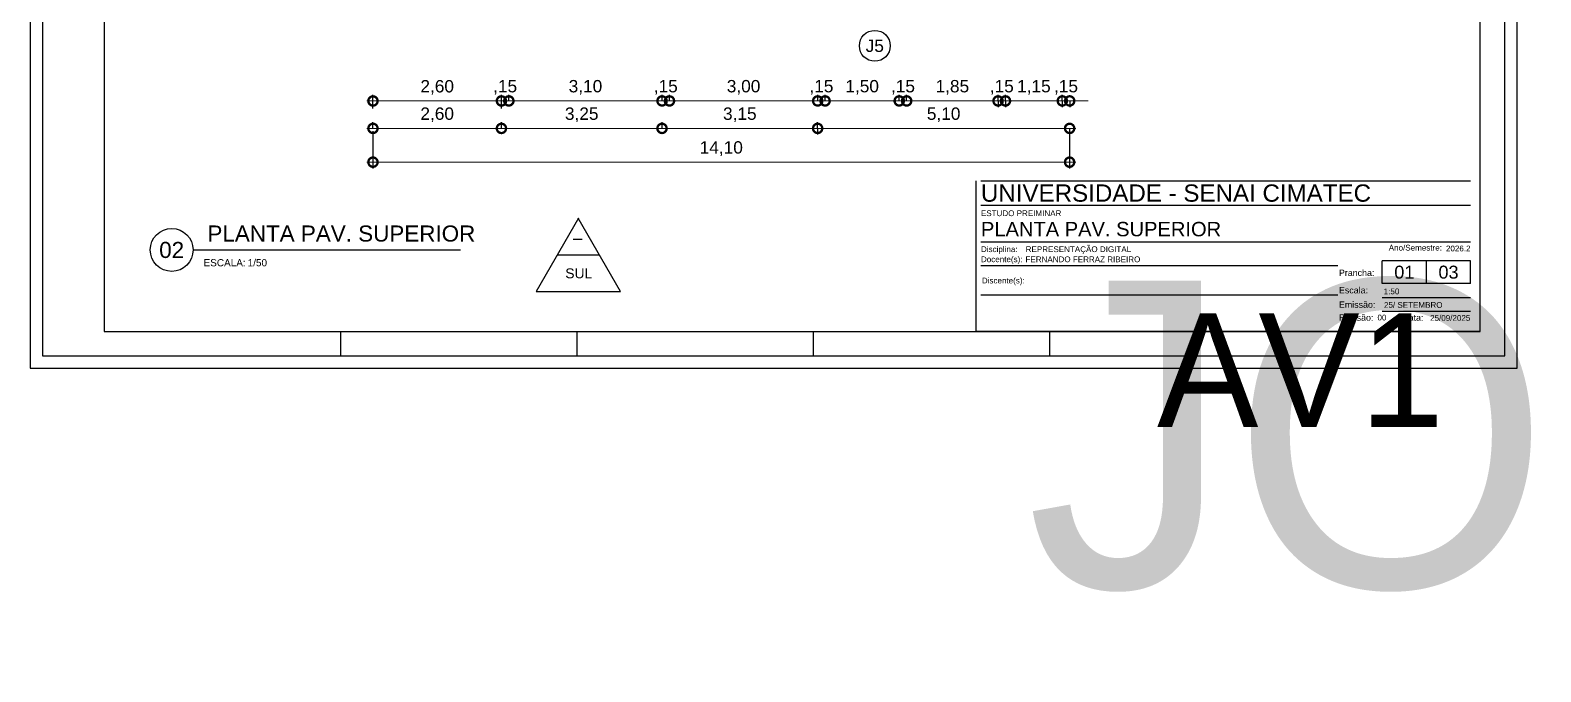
# Model space of a CAD drawing. Header units: metres. Extents: x 0 to 327, y 17 to 88.
# Drawn here: x 126.44 to 157.02, y 16.77 to 29.75 of the extents above; entities that cross this region are included whole.
import ezdxf
from ezdxf.enums import TextEntityAlignment as Align

# ---------------------------------------------------------------- set-up
doc = ezdxf.new("R2018")
doc.units = ezdxf.units.M
doc.header["$LTSCALE"] = 0.5
doc.linetypes.add('DIVIDE', pattern=[31.75, 12.7, -6.35, 0, -6.35, 0, -6.35])
doc.layers.add('0_MRG_AUX', color=7, linetype='Continuous', true_color=0xecbcd1, plot=False)
doc.layers.add('CAR_0', color=7, linetype='Continuous', true_color=0xff6b00, plot=False)
doc.layers.add('ARQ_COTA_AZUL', color=5, linetype='Continuous', lineweight=20, true_color=0x0000ff)
for name, color, linetype in [('ARQ_PROJ SUP', 1, 'DIVIDE'), ('ARQ_TXT 01', 1, 'Continuous'), ('CAR_LINHAS_CINZA', 8, 'Continuous'), ('CAR_LINHAS_DESTAQUE', 3, 'Continuous'), ('CAR_TEXTO_CINZA', 8, 'Continuous'), ('CAR_TEXTO_PRETO', 1, 'Continuous'), ('MRG_EXTERNA', 1, 'Continuous'), ('MRG_INTERNA', 2, 'Continuous'), ('PAREDE', 5, 'Continuous'), ('SIMB_02', 2, 'Continuous'), ('SIMB_TXT', 1, 'Continuous')]:
    doc.layers.add(name, color=color, linetype=linetype)
doc.styles.add('Annot_2.0mm', font='arial.ttf', dxfattribs={"height": 2})
doc.styles.add('Arial', font='arial.ttf')
doc.styles.add('cota', font='arial.ttf')
doc.styles.add('SIMB', font='arial.ttf')
doc.styles.get("Standard").update_dxf_attribs({"font": 'arial.ttf'})
doc.dimstyles.new('Info 01 - annot', dxfattribs={"dimtxt": 2, "dimasz": 3, "dimexe": 1, "dimexo": 1, "dimgap": 1, "dimtad": 1, "dimzin": 4, "dimtxsty": 'cota', "dimblk": 'DOTSMALL', "dimcen": 2, "dimdle": 1, "dimclrd": 256, "dimclre": 256, "dimclrt": 1, "dimazin": 2, "dimtfac": 0.09, "dimtix": 1, "dimtmove": 2, "dimatfit": 2, "dimfxl": 5, "dimfxlon": 1, "dimtolj": 1, "dimtzin": 4, "dimlwd": -1, "dimarcsym": 1})

# ---------------------------------------------------------------- blocks, each defined once
blk = doc.blocks.new('_DotSmall')
at = {"color": 0, "linetype": 'ByBlock', "const_width": 0.5}
blk.add_lwpolyline([(-0.0625, 0, 1), (0.0625, 0, 1)], format="xyb", close=True, dxfattribs=at)
blk = doc.blocks.new('*D83')
at = {"layer": 'ARQ_COTA_AZUL', "lineweight": -2, "transparency": 16777216}
for p, q in [((133.381, 28.167), (133.381, 28.447)), ((135.981, 28.167), (135.981, 28.447))]:
    blk.add_line(p, q, dxfattribs=at)
at = {"layer": 'ARQ_COTA_AZUL', "transparency": 16777216}
blk.add_line((133.256, 28.322), (136.106, 28.322), dxfattribs=at)
at = {"layer": 'ARQ_COTA_AZUL', "transparency": 16777216, "xscale": 0.375, "yscale": 0.375, "zscale": 0.375, "rotation": 180}
blk.add_blockref('_DotSmall', (133.381, 28.322), dxfattribs=at)
at = {"layer": 'ARQ_COTA_AZUL', "transparency": 16777216, "xscale": 0.375, "yscale": 0.375, "zscale": 0.375}
blk.add_blockref('_DotSmall', (135.981, 28.322), dxfattribs=at)
at = {"layer": 'ARQ_COTA_AZUL', "color": 1, "transparency": 16777216, "insert": (134.681, 28.597), "char_height": 0.25, "attachment_point": 5, "style": 'cota'}
blk.add_mtext('\\A1;2,60', dxfattribs=at)
blk = doc.blocks.new('*D84')
at = {"layer": 'ARQ_COTA_AZUL', "lineweight": -2, "transparency": 16777216}
for p, q in [((135.981, 28.323), (135.981, 28.448)), ((136.131, 28.323), (136.131, 28.448))]:
    blk.add_line(p, q, dxfattribs=at)
at = {"layer": 'ARQ_COTA_AZUL', "transparency": 16777216}
for p, q in [((135.981, 28.323), (135.606, 28.323)), ((135.981, 28.323), (136.131, 28.323)), ((136.131, 28.323), (136.506, 28.323))]:
    blk.add_line(p, q, dxfattribs=at)
at = {"layer": 'ARQ_COTA_AZUL', "transparency": 16777216, "xscale": 0.375, "yscale": 0.375, "zscale": 0.375}
blk.add_blockref('_DotSmall', (135.981, 28.323), dxfattribs=at)
at = {"layer": 'ARQ_COTA_AZUL', "transparency": 16777216, "xscale": 0.375, "yscale": 0.375, "zscale": 0.375, "rotation": 180}
blk.add_blockref('_DotSmall', (136.131, 28.323), dxfattribs=at)
at = {"layer": 'ARQ_COTA_AZUL', "color": 1, "transparency": 16777216, "insert": (136.056, 28.598), "char_height": 0.25, "attachment_point": 5, "style": 'cota'}
blk.add_mtext('\\A1;,15', dxfattribs=at)
blk = doc.blocks.new('*D85')
at = {"layer": 'ARQ_COTA_AZUL', "lineweight": -2, "transparency": 16777216}
for p, q in [((136.132, 28.323), (136.132, 28.448)), ((139.232, 28.323), (139.232, 28.448))]:
    blk.add_line(p, q, dxfattribs=at)
at = {"layer": 'ARQ_COTA_AZUL', "transparency": 16777216}
blk.add_line((136.007, 28.323), (139.357, 28.323), dxfattribs=at)
at = {"layer": 'ARQ_COTA_AZUL', "transparency": 16777216, "xscale": 0.375, "yscale": 0.375, "zscale": 0.375, "rotation": 180}
blk.add_blockref('_DotSmall', (136.132, 28.323), dxfattribs=at)
at = {"layer": 'ARQ_COTA_AZUL', "transparency": 16777216, "xscale": 0.375, "yscale": 0.375, "zscale": 0.375}
blk.add_blockref('_DotSmall', (139.232, 28.323), dxfattribs=at)
at = {"layer": 'ARQ_COTA_AZUL', "color": 1, "transparency": 16777216, "insert": (137.682, 28.598), "char_height": 0.25, "attachment_point": 5, "style": 'cota'}
blk.add_mtext('\\A1;3,10', dxfattribs=at)
blk = doc.blocks.new('*D86')
at = {"layer": 'ARQ_COTA_AZUL', "lineweight": -2, "transparency": 16777216}
for p, q in [((139.232, 28.323), (139.232, 28.448)), ((139.382, 28.323), (139.382, 28.448))]:
    blk.add_line(p, q, dxfattribs=at)
at = {"layer": 'ARQ_COTA_AZUL', "transparency": 16777216}
for p, q in [((139.232, 28.323), (138.857, 28.323)), ((139.232, 28.323), (139.382, 28.323)), ((139.382, 28.323), (139.757, 28.323))]:
    blk.add_line(p, q, dxfattribs=at)
at = {"layer": 'ARQ_COTA_AZUL', "transparency": 16777216, "xscale": 0.375, "yscale": 0.375, "zscale": 0.375}
blk.add_blockref('_DotSmall', (139.232, 28.323), dxfattribs=at)
at = {"layer": 'ARQ_COTA_AZUL', "transparency": 16777216, "xscale": 0.375, "yscale": 0.375, "zscale": 0.375, "rotation": 180}
blk.add_blockref('_DotSmall', (139.382, 28.323), dxfattribs=at)
at = {"layer": 'ARQ_COTA_AZUL', "color": 1, "transparency": 16777216, "insert": (139.307, 28.598), "char_height": 0.25, "attachment_point": 5, "style": 'cota'}
blk.add_mtext('\\A1;,15', dxfattribs=at)
blk = doc.blocks.new('*D87')
at = {"layer": 'ARQ_COTA_AZUL', "lineweight": -2, "transparency": 16777216}
for p, q in [((139.382, 28.323), (139.382, 28.448)), ((142.382, 28.323), (142.382, 28.448))]:
    blk.add_line(p, q, dxfattribs=at)
at = {"layer": 'ARQ_COTA_AZUL', "transparency": 16777216}
blk.add_line((139.257, 28.323), (142.507, 28.323), dxfattribs=at)
at = {"layer": 'ARQ_COTA_AZUL', "transparency": 16777216, "xscale": 0.375, "yscale": 0.375, "zscale": 0.375, "rotation": 180}
blk.add_blockref('_DotSmall', (139.382, 28.323), dxfattribs=at)
at = {"layer": 'ARQ_COTA_AZUL', "transparency": 16777216, "xscale": 0.375, "yscale": 0.375, "zscale": 0.375}
blk.add_blockref('_DotSmall', (142.382, 28.323), dxfattribs=at)
at = {"layer": 'ARQ_COTA_AZUL', "color": 1, "transparency": 16777216, "insert": (140.882, 28.598), "char_height": 0.25, "attachment_point": 5, "style": 'cota'}
blk.add_mtext('\\A1;3,00', dxfattribs=at)
blk = doc.blocks.new('*D88')
at = {"layer": 'ARQ_COTA_AZUL', "lineweight": -2, "transparency": 16777216}
for p, q in [((142.382, 28.323), (142.382, 28.448)), ((142.532, 28.323), (142.532, 28.448))]:
    blk.add_line(p, q, dxfattribs=at)
at = {"layer": 'ARQ_COTA_AZUL', "transparency": 16777216}
for p, q in [((142.382, 28.323), (142.007, 28.323)), ((142.382, 28.323), (142.532, 28.323)), ((142.532, 28.323), (142.907, 28.323))]:
    blk.add_line(p, q, dxfattribs=at)
at = {"layer": 'ARQ_COTA_AZUL', "transparency": 16777216, "xscale": 0.375, "yscale": 0.375, "zscale": 0.375}
blk.add_blockref('_DotSmall', (142.382, 28.323), dxfattribs=at)
at = {"layer": 'ARQ_COTA_AZUL', "transparency": 16777216, "xscale": 0.375, "yscale": 0.375, "zscale": 0.375, "rotation": 180}
blk.add_blockref('_DotSmall', (142.532, 28.323), dxfattribs=at)
at = {"layer": 'ARQ_COTA_AZUL', "color": 1, "transparency": 16777216, "insert": (142.457, 28.598), "char_height": 0.25, "attachment_point": 5, "style": 'cota'}
blk.add_mtext('\\A1;,15', dxfattribs=at)
blk = doc.blocks.new('*D89')
at = {"layer": 'ARQ_COTA_AZUL', "lineweight": -2, "transparency": 16777216}
for p, q in [((142.532, 28.323), (142.532, 28.448)), ((144.032, 28.323), (144.032, 28.448))]:
    blk.add_line(p, q, dxfattribs=at)
at = {"layer": 'ARQ_COTA_AZUL', "transparency": 16777216}
blk.add_line((142.407, 28.323), (144.157, 28.323), dxfattribs=at)
at = {"layer": 'ARQ_COTA_AZUL', "transparency": 16777216, "xscale": 0.375, "yscale": 0.375, "zscale": 0.375, "rotation": 180}
blk.add_blockref('_DotSmall', (142.532, 28.323), dxfattribs=at)
at = {"layer": 'ARQ_COTA_AZUL', "transparency": 16777216, "xscale": 0.375, "yscale": 0.375, "zscale": 0.375}
blk.add_blockref('_DotSmall', (144.032, 28.323), dxfattribs=at)
at = {"layer": 'ARQ_COTA_AZUL', "color": 1, "transparency": 16777216, "insert": (143.282, 28.598), "char_height": 0.25, "attachment_point": 5, "style": 'cota'}
blk.add_mtext('\\A1;1,50', dxfattribs=at)
blk = doc.blocks.new('*D90')
at = {"layer": 'ARQ_COTA_AZUL', "lineweight": -2, "transparency": 16777216}
for p, q in [((144.033, 28.323), (144.033, 28.448)), ((144.183, 28.323), (144.183, 28.448))]:
    blk.add_line(p, q, dxfattribs=at)
at = {"layer": 'ARQ_COTA_AZUL', "transparency": 16777216}
for p, q in [((144.033, 28.323), (143.658, 28.323)), ((144.033, 28.323), (144.183, 28.323)), ((144.183, 28.323), (144.558, 28.323))]:
    blk.add_line(p, q, dxfattribs=at)
at = {"layer": 'ARQ_COTA_AZUL', "transparency": 16777216, "xscale": 0.375, "yscale": 0.375, "zscale": 0.375}
blk.add_blockref('_DotSmall', (144.033, 28.323), dxfattribs=at)
at = {"layer": 'ARQ_COTA_AZUL', "transparency": 16777216, "xscale": 0.375, "yscale": 0.375, "zscale": 0.375, "rotation": 180}
blk.add_blockref('_DotSmall', (144.183, 28.323), dxfattribs=at)
at = {"layer": 'ARQ_COTA_AZUL', "color": 1, "transparency": 16777216, "insert": (144.108, 28.598), "char_height": 0.25, "attachment_point": 5, "style": 'cota'}
blk.add_mtext('\\A1;,15', dxfattribs=at)
blk = doc.blocks.new('*D91')
at = {"layer": 'ARQ_COTA_AZUL', "lineweight": -2, "transparency": 16777216}
for p, q in [((144.183, 28.323), (144.183, 28.448)), ((146.033, 28.323), (146.033, 28.448))]:
    blk.add_line(p, q, dxfattribs=at)
at = {"layer": 'ARQ_COTA_AZUL', "transparency": 16777216}
blk.add_line((144.058, 28.323), (146.158, 28.323), dxfattribs=at)
at = {"layer": 'ARQ_COTA_AZUL', "transparency": 16777216, "xscale": 0.375, "yscale": 0.375, "zscale": 0.375, "rotation": 180}
blk.add_blockref('_DotSmall', (144.183, 28.323), dxfattribs=at)
at = {"layer": 'ARQ_COTA_AZUL', "transparency": 16777216, "xscale": 0.375, "yscale": 0.375, "zscale": 0.375}
blk.add_blockref('_DotSmall', (146.033, 28.323), dxfattribs=at)
at = {"layer": 'ARQ_COTA_AZUL', "color": 1, "transparency": 16777216, "insert": (145.108, 28.598), "char_height": 0.25, "attachment_point": 5, "style": 'cota'}
blk.add_mtext('\\A1;1,85', dxfattribs=at)
blk = doc.blocks.new('*D92')
at = {"layer": 'ARQ_COTA_AZUL', "transparency": 16777216}
for p, q in [((146.033, 28.323), (145.658, 28.323)), ((146.033, 28.323), (146.183, 28.323)), ((146.183, 28.323), (146.558, 28.323))]:
    blk.add_line(p, q, dxfattribs=at)
at = {"layer": 'ARQ_COTA_AZUL', "lineweight": -2, "transparency": 16777216}
for p, q in [((146.033, 28.323), (146.033, 28.198)), ((146.183, 28.323), (146.183, 28.198))]:
    blk.add_line(p, q, dxfattribs=at)
at = {"layer": 'ARQ_COTA_AZUL', "transparency": 16777216, "xscale": 0.375, "yscale": 0.375, "zscale": 0.375}
blk.add_blockref('_DotSmall', (146.033, 28.323), dxfattribs=at)
at = {"layer": 'ARQ_COTA_AZUL', "transparency": 16777216, "xscale": 0.375, "yscale": 0.375, "zscale": 0.375, "rotation": 180}
blk.add_blockref('_DotSmall', (146.183, 28.323), dxfattribs=at)
at = {"layer": 'ARQ_COTA_AZUL', "color": 1, "transparency": 16777216, "insert": (146.108, 28.598), "char_height": 0.25, "attachment_point": 5, "style": 'cota'}
blk.add_mtext('\\A1;,15', dxfattribs=at)
blk = doc.blocks.new('*D93')
at = {"layer": 'ARQ_COTA_AZUL', "lineweight": -2, "transparency": 16777216}
for p, q in [((146.183, 28.323), (146.183, 28.448)), ((147.333, 28.323), (147.333, 28.448))]:
    blk.add_line(p, q, dxfattribs=at)
at = {"layer": 'ARQ_COTA_AZUL', "transparency": 16777216}
blk.add_line((146.058, 28.323), (147.458, 28.323), dxfattribs=at)
at = {"layer": 'ARQ_COTA_AZUL', "transparency": 16777216, "xscale": 0.375, "yscale": 0.375, "zscale": 0.375}
for p, rotation in [((146.183, 28.323), 180.001843628259), ((147.333, 28.323), 0.001843628259009292)]:
    blk.add_blockref('_DotSmall', p, dxfattribs=dict(at, rotation=rotation))
at = {"layer": 'ARQ_COTA_AZUL', "color": 1, "transparency": 16777216, "insert": (146.758, 28.598), "char_height": 0.25, "attachment_point": 5, "rotation": 0.0018, "style": 'cota'}
blk.add_mtext('\\A1;1,15', dxfattribs=at)
blk = doc.blocks.new('*D94')
at = {"layer": 'ARQ_COTA_AZUL', "transparency": 16777216}
for p, q in [((147.333, 28.323), (146.958, 28.323)), ((147.333, 28.323), (147.483, 28.323)), ((147.483, 28.323), (147.858, 28.323))]:
    blk.add_line(p, q, dxfattribs=at)
at = {"layer": 'ARQ_COTA_AZUL', "lineweight": -2, "transparency": 16777216}
for p, q in [((147.333, 28.323), (147.333, 28.198)), ((147.483, 28.323), (147.483, 28.198))]:
    blk.add_line(p, q, dxfattribs=at)
at = {"layer": 'ARQ_COTA_AZUL', "transparency": 16777216, "xscale": 0.375, "yscale": 0.375, "zscale": 0.375}
blk.add_blockref('_DotSmall', (147.333, 28.323), dxfattribs=at)
at = {"layer": 'ARQ_COTA_AZUL', "transparency": 16777216, "xscale": 0.375, "yscale": 0.375, "zscale": 0.375, "rotation": 180}
blk.add_blockref('_DotSmall', (147.483, 28.323), dxfattribs=at)
at = {"layer": 'ARQ_COTA_AZUL', "color": 1, "transparency": 16777216, "insert": (147.408, 28.598), "char_height": 0.25, "attachment_point": 5, "style": 'cota'}
blk.add_mtext('\\A1;,15', dxfattribs=at)
blk = doc.blocks.new('*D95')
at = {"layer": 'ARQ_COTA_AZUL', "lineweight": -2, "transparency": 16777216}
for p, q in [((133.381, 27.767), (133.381, 27.892)), ((135.981, 27.767), (135.981, 27.892))]:
    blk.add_line(p, q, dxfattribs=at)
at = {"layer": 'ARQ_COTA_AZUL', "transparency": 16777216}
blk.add_line((133.256, 27.767), (136.106, 27.767), dxfattribs=at)
at = {"layer": 'ARQ_COTA_AZUL', "transparency": 16777216, "xscale": 0.375, "yscale": 0.375, "zscale": 0.375, "rotation": 180}
blk.add_blockref('_DotSmall', (133.381, 27.767), dxfattribs=at)
at = {"layer": 'ARQ_COTA_AZUL', "transparency": 16777216, "xscale": 0.375, "yscale": 0.375, "zscale": 0.375}
blk.add_blockref('_DotSmall', (135.981, 27.767), dxfattribs=at)
at = {"layer": 'ARQ_COTA_AZUL', "color": 1, "transparency": 16777216, "insert": (134.681, 28.042), "char_height": 0.25, "attachment_point": 5, "style": 'cota'}
blk.add_mtext('\\A1;2,60', dxfattribs=at)
blk = doc.blocks.new('*D96')
at = {"layer": 'ARQ_COTA_AZUL', "lineweight": -2, "transparency": 16777216}
for p, q in [((135.981, 27.767), (135.981, 27.892)), ((139.231, 27.767), (139.231, 27.892))]:
    blk.add_line(p, q, dxfattribs=at)
at = {"layer": 'ARQ_COTA_AZUL', "transparency": 16777216}
blk.add_line((135.856, 27.767), (139.356, 27.767), dxfattribs=at)
at = {"layer": 'ARQ_COTA_AZUL', "transparency": 16777216, "xscale": 0.375, "yscale": 0.375, "zscale": 0.375, "rotation": 180}
blk.add_blockref('_DotSmall', (135.981, 27.767), dxfattribs=at)
at = {"layer": 'ARQ_COTA_AZUL', "transparency": 16777216, "xscale": 0.375, "yscale": 0.375, "zscale": 0.375}
blk.add_blockref('_DotSmall', (139.231, 27.767), dxfattribs=at)
at = {"layer": 'ARQ_COTA_AZUL', "color": 1, "transparency": 16777216, "insert": (137.606, 28.042), "char_height": 0.25, "attachment_point": 5, "style": 'cota'}
blk.add_mtext('\\A1;3,25', dxfattribs=at)
blk = doc.blocks.new('*D97')
at = {"layer": 'ARQ_COTA_AZUL', "lineweight": -2, "transparency": 16777216}
for p, q in [((139.231, 27.767), (139.231, 27.892)), ((142.381, 27.767), (142.381, 27.892))]:
    blk.add_line(p, q, dxfattribs=at)
at = {"layer": 'ARQ_COTA_AZUL', "transparency": 16777216}
blk.add_line((139.106, 27.767), (142.506, 27.767), dxfattribs=at)
at = {"layer": 'ARQ_COTA_AZUL', "transparency": 16777216, "xscale": 0.375, "yscale": 0.375, "zscale": 0.375, "rotation": 180}
blk.add_blockref('_DotSmall', (139.231, 27.767), dxfattribs=at)
at = {"layer": 'ARQ_COTA_AZUL', "transparency": 16777216, "xscale": 0.375, "yscale": 0.375, "zscale": 0.375}
blk.add_blockref('_DotSmall', (142.381, 27.767), dxfattribs=at)
at = {"layer": 'ARQ_COTA_AZUL', "color": 1, "transparency": 16777216, "insert": (140.806, 28.042), "char_height": 0.25, "attachment_point": 5, "style": 'cota'}
blk.add_mtext('\\A1;3,15', dxfattribs=at)
blk = doc.blocks.new('*D98')
at = {"layer": 'ARQ_COTA_AZUL', "transparency": 16777216}
blk.add_line((142.256, 27.767), (147.606, 27.767), dxfattribs=at)
at = {"layer": 'ARQ_COTA_AZUL', "lineweight": -2, "transparency": 16777216}
for p, q in [((142.381, 27.767), (142.381, 27.642)), ((147.481, 27.767), (147.481, 27.642))]:
    blk.add_line(p, q, dxfattribs=at)
at = {"layer": 'ARQ_COTA_AZUL', "transparency": 16777216, "xscale": 0.375, "yscale": 0.375, "zscale": 0.375}
for p, rotation in [((142.381, 27.767), 179.9992821260457), ((147.481, 27.767), 359.9992821260457)]:
    blk.add_blockref('_DotSmall', p, dxfattribs=dict(at, rotation=rotation))
at = {"layer": 'ARQ_COTA_AZUL', "color": 1, "transparency": 16777216, "insert": (144.931, 28.042), "char_height": 0.25, "attachment_point": 5, "rotation": 359.9993, "style": 'cota'}
blk.add_mtext('\\A1;5,10', dxfattribs=at)
blk = doc.blocks.new('*D103')
at = {"layer": 'ARQ_COTA_AZUL', "lineweight": -2, "transparency": 16777216}
for p, q in [((133.381, 27.709), (133.381, 26.959)), ((147.481, 27.709), (147.481, 26.959))]:
    blk.add_line(p, q, dxfattribs=at)
at = {"layer": 'ARQ_COTA_AZUL', "transparency": 16777216}
blk.add_line((133.256, 27.084), (147.606, 27.084), dxfattribs=at)
at = {"layer": 'ARQ_COTA_AZUL', "transparency": 16777216, "xscale": 0.375, "yscale": 0.375, "zscale": 0.375, "rotation": 180}
blk.add_blockref('_DotSmall', (133.381, 27.084), dxfattribs=at)
at = {"layer": 'ARQ_COTA_AZUL', "transparency": 16777216, "xscale": 0.375, "yscale": 0.375, "zscale": 0.375}
blk.add_blockref('_DotSmall', (147.481, 27.084), dxfattribs=at)
at = {"layer": 'ARQ_COTA_AZUL', "color": 1, "transparency": 16777216, "insert": (140.431, 27.359), "char_height": 0.25, "attachment_point": 5, "style": 'cota'}
blk.add_mtext('\\A1;14,10', dxfattribs=at)
blk = doc.blocks.new('COD_ESQ')
at = {"layer": 'SIMB_02'}
blk.add_circle((0, 0), 2.5, dxfattribs=at)
at = {"layer": 'SIMB_TXT', "style": 'SIMB'}
blk.add_attdef('CDESQ', text='', height=2, dxfattribs=at).set_placement((0, 0), align=Align.MIDDLE_CENTER)
blk = doc.blocks.new('TITULO')
at = {"layer": 'SIMB_02'}
blk.add_line((6, 0), (81, 0), dxfattribs=at)
blk.add_circle((0, 0), 6, dxfattribs=at)
at = {"layer": 'SIMB_TXT', "style": 'SIMB'}
blk.add_text('ESCALA:', height=2, dxfattribs=at).set_placement((8.94, -4.58))
blk.add_attdef('TITULO_DO_DESENHO', text='', height=4.5, dxfattribs=at).set_placement((10.02, 1), align=Align.BOTTOM_LEFT)
blk.add_attdef('NUM', text='', height=4.5, dxfattribs=at).set_placement((0, 0), align=Align.MIDDLE_CENTER)
blk.add_attdef('ESCALA', (21.3, -4.58), '', height=2, dxfattribs=at)
blk = doc.blocks.new('FORMATO_A2mmD')
at = {"layer": '0_MRG_AUX'}
blk.add_lwpolyline([(5, -5), (5, 425), (-599, 425), (-599, -5)], close=True, dxfattribs=at)
at = {"layer": 'MRG_EXTERNA'}
blk.add_lwpolyline([(0, 0), (0, 420), (-594, 420), (-594, 0)], close=True, dxfattribs=at)
at = {"layer": 'MRG_INTERNA'}
for p, q in [((-473, 410), (-473, 420)), ((-377, 410), (-377, 420)), ((-377, 410), (-377, 420)), ((-281, 410), (-281, 420)), ((-185, 410), (-185, 420)), ((-185, 410), (-185, 420)), ((-569, 297), (-594, 297)), ((-10, 297), (0, 297)), ((-473, 10), (-473, 0)), ((-377, 10), (-377, 0)), ((-377, 10), (-377, 0)), ((-281, 10), (-281, 0)), ((-185, 10), (-185, 0)), ((-185, 10), (-185, 0))]:
    blk.add_line(p, q, dxfattribs=at)
blk.add_lwpolyline([(-569, 410), (-569, 10), (-10, 10), (-10, 410)], close=True, dxfattribs=at)
blk = doc.blocks.new('carimbo')
at = {"layer": 'CAR_0'}
for p, q in [((-0.175, 0), (-0.175, 0.05225)), ((0, 0), (0, 0.05225)), ((-0.175, 0), (0, 0))]:
    blk.add_line(p, q, dxfattribs=at)
at = {"layer": 'CAR_LINHAS_CINZA'}
for p, q in [((-0.17336, 0.05225), (-0.00329, 0.05225)), ((-0.17336, 0.04375), (-0.00329, 0.04375)), ((-0.00329, 0.031), (-0.17336, 0.031)), ((-0.04936, 0.02275), (-0.17336, 0.02275)), ((-0.04936, 0.0125), (-0.17336, 0.0125))]:
    blk.add_line(p, q, dxfattribs=at)
at = {"layer": 'CAR_LINHAS_DESTAQUE'}
for p, q in [((-0.00329, 0.02443), (-0.03396, 0.02443)), ((-0.03396, 0.01665), (-0.03396, 0.02443)), ((-0.01862, 0.01665), (-0.01862, 0.02443)), ((-0.00329, 0.01665), (-0.00329, 0.02443)), ((-0.00329, 0.01665), (-0.03396, 0.01665))]:
    blk.add_line(p, q, dxfattribs=at)
at = {"layer": 'CAR_TEXTO_CINZA'}
for p, q in [((-0.00329, 0.01165), (-0.03396, 0.01165)), ((-0.00329, 0.00685), (-0.03396, 0.00685))]:
    blk.add_line(p, q, dxfattribs=at)
at = {"layer": 'CAR_TEXTO_CINZA', "style": 'Arial'}
for s, height, p in [('Disciplina:', 0.002, (-0.17336, 0.0275)), ('Ano/Semestre:', 0.002, (-0.03171, 0.02803)), ('Docente(s):', 0.002, (-0.17336, 0.024)), ('Prancha: ', 0.0022, (-0.049, 0.01921)), ('Escala:', 0.0022, (-0.049, 0.01315)), ('Emissão:', 0.0022, (-0.049, 0.00815)), ('Revisão: ', 0.0022, (-0.049, 0.00365)), ('Data:', 0.0022, (-0.02701, 0.00365))]:
    blk.add_text(s, height=height, dxfattribs=at).set_placement(p)
blk.add_text('Discente(s):', height=0.002, dxfattribs=at).set_placement((-0.17305, 0.01762), align=Align.MIDDLE_LEFT)
at = {"layer": 'CAR_TEXTO_CINZA', "style": 'Arial', "flags": 8}
blk.add_attdef('FASE', (-0.17336, 0.04), '', height=0.002, dxfattribs=at)
blk.add_attdef('A/S', text='', height=0.002, dxfattribs=at).set_placement((-0.00329, 0.02776), align=Align.RIGHT)
at = {"layer": 'CAR_TEXTO_PRETO', "lineweight": 30, "flags": 104}
blk.add_attdef('TITULO_01', text='', height=0.003, dxfattribs=at).set_placement((-0.11218, 0.00625), align=Align.MIDDLE_CENTER)
at = {"layer": 'CAR_TEXTO_PRETO', "linetype": 'Continuous', "style": 'Arial', "flags": 8}
for tag, p, height in [('IES-CURSO', (-0.17336, 0.045), 0.006), ('NOME', (-0.17336, 0.033), 0.005)]:
    blk.add_attdef(tag, p, '', height=height, dxfattribs=at)
at = {"layer": 'CAR_TEXTO_PRETO', "style": 'Arial', "flags": 8}
for tag, p in [('DISCIPLINA', (-0.15782, 0.0275)), ('DOCENTE', (-0.15788, 0.024)), ('DATAEMISSÃO', (-0.03335, 0.00815)), ('REVN', (-0.03563, 0.00379))]:
    blk.add_attdef(tag, p, '', height=0.002, dxfattribs=at)
for tag, p in [('NUM', (-0.02629, 0.02054)), ('TOT', (-0.01095, 0.02054))]:
    blk.add_attdef(tag, text='', height=0.0045, dxfattribs=at).set_placement(p, align=Align.MIDDLE_CENTER)
at = {"layer": 'CAR_TEXTO_PRETO', "lineweight": 30, "flags": 104}
blk.add_attdef('DISCENTE', text='', height=0.002, dxfattribs=at).set_placement((-0.15757, 0.01762), align=Align.MIDDLE_LEFT)
at = {"layer": 'CAR_TEXTO_PRETO', "style": 'Arial'}
blk.add_attdef('ESCALA', (-0.03346, 0.01285), '', height=0.002, dxfattribs=at)
at = {"layer": 'CAR_TEXTO_PRETO', "style": 'Arial', "flags": 8}
blk.add_attdef('REVDATA', text='', height=0.002, dxfattribs=at).set_placement((-0.00337, 0.00365), align=Align.RIGHT)

msp = doc.modelspace()

# ---------------------------------------------------------------- linework, layer by layer
for p, q in [((137.54, 25.949), (136.683, 24.465)), ((138.393, 24.464), (137.536, 25.948)), ((137.436, 25.524), (137.612, 25.524)), ((137.111, 25.207), (137.964, 25.206)), ((136.683, 24.465), (138.393, 24.464))]:
    msp.add_line(p, q)

# ---------------------------------------------------------------- block references
at = {"xscale": 0.04983061634150805, "yscale": 0.04983061634150805, "zscale": 0.04983061634150805}
msp.add_blockref('FORMATO_A2mmD', (156.292, 23.163), dxfattribs=at)
ref = msp.add_blockref('carimbo', (155.788, 23.662), dxfattribs=dict(xscale=58.26757068096401, yscale=58.26757068096401, zscale=58.26757068096401))
ref.add_attrib('FASE', 'ESTUDO PREIMINAR', (145.686, 25.992), dxfattribs={"layer": 'CAR_TEXTO_CINZA', "height": 0.11654, "style": 'Arial'})
ref.add_attrib('NOME', 'PLANTA PAV. SUPERIOR', (145.686, 25.584), dxfattribs={"layer": 'CAR_TEXTO_CINZA', "color": 7, "linetype": 'Continuous', "height": 0.29134, "style": 'Arial'})
ref.add_attrib('DISCIPLINA', 'REPRESENTAÇÃO DIGITAL', (146.592, 25.264), dxfattribs={"layer": 'CAR_TEXTO_CINZA', "height": 0.11654, "style": 'Arial'})
ref.add_attrib('DOCENTE', 'FERNANDO FERRAZ RIBEIRO', (146.588, 25.06), dxfattribs={"layer": 'CAR_TEXTO_CINZA', "height": 0.11654, "style": 'Arial'})
lines = msp.add_mtext('AV1', dxfattribs={"layer": 'CAR_TEXTO_CINZA', "color": 7, "insert": (149.251, 24.026), "char_height": 2.299, "attachment_point": 1})
ref.add_attrib('TITULO_01', '', (149.251, 24.026), dxfattribs={"flags": 104}).embed_mtext(lines)
ref.add_attrib('ESCALA', '1:50', (153.838, 24.411), dxfattribs={"layer": 'CAR_TEXTO_CINZA', "color": 3, "height": 0.1165, "style": 'Arial'})
ref.add_attrib('DATAEMISSÃO', '25/ SETEMBRO', (153.844, 24.137), dxfattribs={"layer": 'CAR_TEXTO_CINZA', "height": 0.11654, "style": 'Arial'})
ref.add_attrib('NUM', '01', dxfattribs={"layer": 'CAR_TEXTO_CINZA', "color": 7, "height": 0.2622, "style": 'Arial'}).set_placement((154.256, 24.859), align=Align.MIDDLE_CENTER)
ref.add_attrib('TOT', '03', dxfattribs={"layer": 'CAR_TEXTO_CINZA', "color": 7, "height": 0.2622, "style": 'Arial'}).set_placement((155.15, 24.859), align=Align.MIDDLE_CENTER)
ref.add_attrib('REVN', '00', (153.712, 23.882), dxfattribs={"layer": 'CAR_TEXTO_CINZA', "height": 0.1165, "style": 'Arial'})
ref.add_attrib('REVDATA', '25/09/2025', dxfattribs={"layer": 'CAR_TEXTO_CINZA', "height": 0.1165, "style": 'Arial'}).set_placement((155.592, 23.874), align=Align.RIGHT)
ref.add_attrib('IES-CURSO', 'UNIVERSIDADE - SENAI CIMATEC', (145.686, 26.284), dxfattribs={"layer": 'CAR_TEXTO_CINZA', "color": 7, "linetype": 'Continuous', "height": 0.34961, "style": 'Arial'})
ref.add_attrib('A/S', '2026.2', dxfattribs={"layer": 'CAR_TEXTO_CINZA', "height": 0.1165, "style": 'Arial'}).set_placement((155.596, 25.279), align=Align.RIGHT)
lines = msp.add_mtext('JOÃO VICTOR ARAUJO E JOAQUIM SETUBAL', dxfattribs={"layer": 'CAR_TEXTO_CINZA', "insert": (146.606, 24.689), "char_height": 6.20928, "attachment_point": 1})
ref.add_attrib('DISCENTE', '', (146.606, 24.689), dxfattribs={"flags": 104}).embed_mtext(lines)
at = {"layer": 'ARQ_PROJ SUP', "xscale": 0.0721929186794409, "yscale": 0.0721929186794409, "zscale": 0.0721929186794409}
msp.add_blockref('TITULO', (129.307, 25.308), dxfattribs=at).add_auto_attribs({'TITULO_DO_DESENHO': 'PLANTA PAV. SUPERIOR', 'NUM': '02', 'ESCALA': '1/50'})
at = {"layer": 'PAREDE', "xscale": 0.125, "yscale": 0.125, "zscale": 0.125}
msp.add_blockref('COD_ESQ', (143.538, 29.438), dxfattribs=at).add_auto_attribs({'CDESQ': 'J5'})

# ---------------------------------------------------------------- texts
at = {"layer": 'ARQ_TXT 01', "style": 'Annot_2.0mm'}
msp.add_text('SUL', height=0.2011, dxfattribs=at).set_placement((137.273, 24.734))

# ---------------------------------------------------------------- dimensions: what is measured, and where the dimension line sits
at = {"layer": 'ARQ_COTA_AZUL'}
dim = msp.add_linear_dim(base=(147.481, 27.084), p1=(133.381, 35.356), p2=(147.481, 35.356), dimstyle='Info 01 - annot', dxfattribs=at)
dim.commit()
dim.dimension.update_dxf_attribs({"geometry": '*D103', "text_midpoint": (140.431, 27.359)})
at = {"layer": 'ARQ_COTA_AZUL', "color": 7, "true_color": 0xffffff}
for base, p1, p2, picture, middle in [((135.981, 28.322), (133.381, 28.042), (135.981, 28.042), '*D83', (134.681, 28.597)), ((136.131, 28.323), (135.981, 28.299), (136.131, 28.299), '*D84', (136.056, 28.598)), ((139.232, 28.323), (136.132, 28.323), (139.232, 28.323), '*D85', (137.682, 28.598)), ((139.382, 28.323), (139.232, 28.323), (139.382, 28.323), '*D86', (139.307, 28.598)), ((142.382, 28.323), (139.382, 28.323), (142.382, 28.323), '*D87', (140.882, 28.598)), ((142.532, 28.323), (142.382, 28.323), (142.532, 28.323), '*D88', (142.457, 28.598)), ((144.032, 28.323), (142.532, 28.323), (144.032, 28.323), '*D89', (143.282, 28.598)), ((144.183, 28.323), (144.033, 28.323), (144.183, 28.323), '*D90', (144.108, 28.598)), ((146.033, 28.323), (144.183, 28.323), (146.033, 28.323), '*D91', (145.108, 28.598)), ((146.183, 28.323), (146.033, 28.323), (146.183, 28.323), '*D92', (146.108, 28.598)), ((147.483, 28.323), (147.333, 28.323), (147.483, 28.323), '*D94', (147.408, 28.598)), ((135.981, 27.767), (133.381, 27.764), (135.981, 27.764), '*D95', (134.681, 28.042)), ((139.231, 27.767), (135.981, 27.767), (139.231, 27.767), '*D96', (137.606, 28.042)), ((142.381, 27.767), (139.231, 27.767), (142.381, 27.767), '*D97', (140.806, 28.042))]:
    dim = msp.add_linear_dim(base=base, p1=p1, p2=p2, dimstyle='Info 01 - annot', dxfattribs=at)
    dim.commit()
    dim.dimension.update_dxf_attribs({"geometry": picture, "text_midpoint": middle})
for p1, p2, picture, middle in [((146.183, 28.323), (147.333, 28.323), '*D93', (146.758, 28.598)), ((142.381, 27.767), (147.481, 27.767), '*D98', (144.931, 28.042))]:
    dim = msp.add_aligned_dim(p1=p1, p2=p2, distance=0, dimstyle='Info 01 - annot', dxfattribs=at)
    dim.commit()
    dim.dimension.update_dxf_attribs({"geometry": picture, "text_midpoint": middle})

doc.saveas('drawing.dxf')
